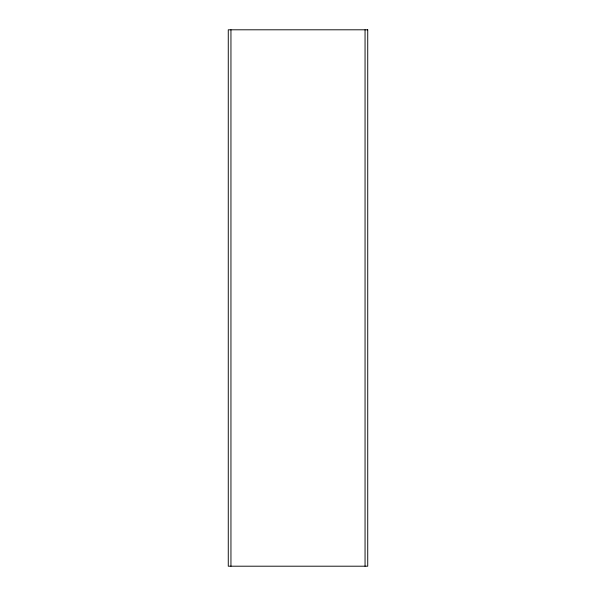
<?xml version="1.0" encoding="UTF-8"?>
<svg xmlns="http://www.w3.org/2000/svg" width="596" height="596" viewBox="0 0 596 596"><rect width="100%" height="100%" fill="white"/><g stroke="black" fill="none" stroke-linecap="round" stroke-linejoin="round"><path stroke-width="0.89" d="M365.05 29.8L365.05 566.2M230.95 29.8L230.95 566.2M367.732 29.8L228.268 29.8L228.268 566.2L367.732 566.2L367.732 29.8"/></g></svg>
